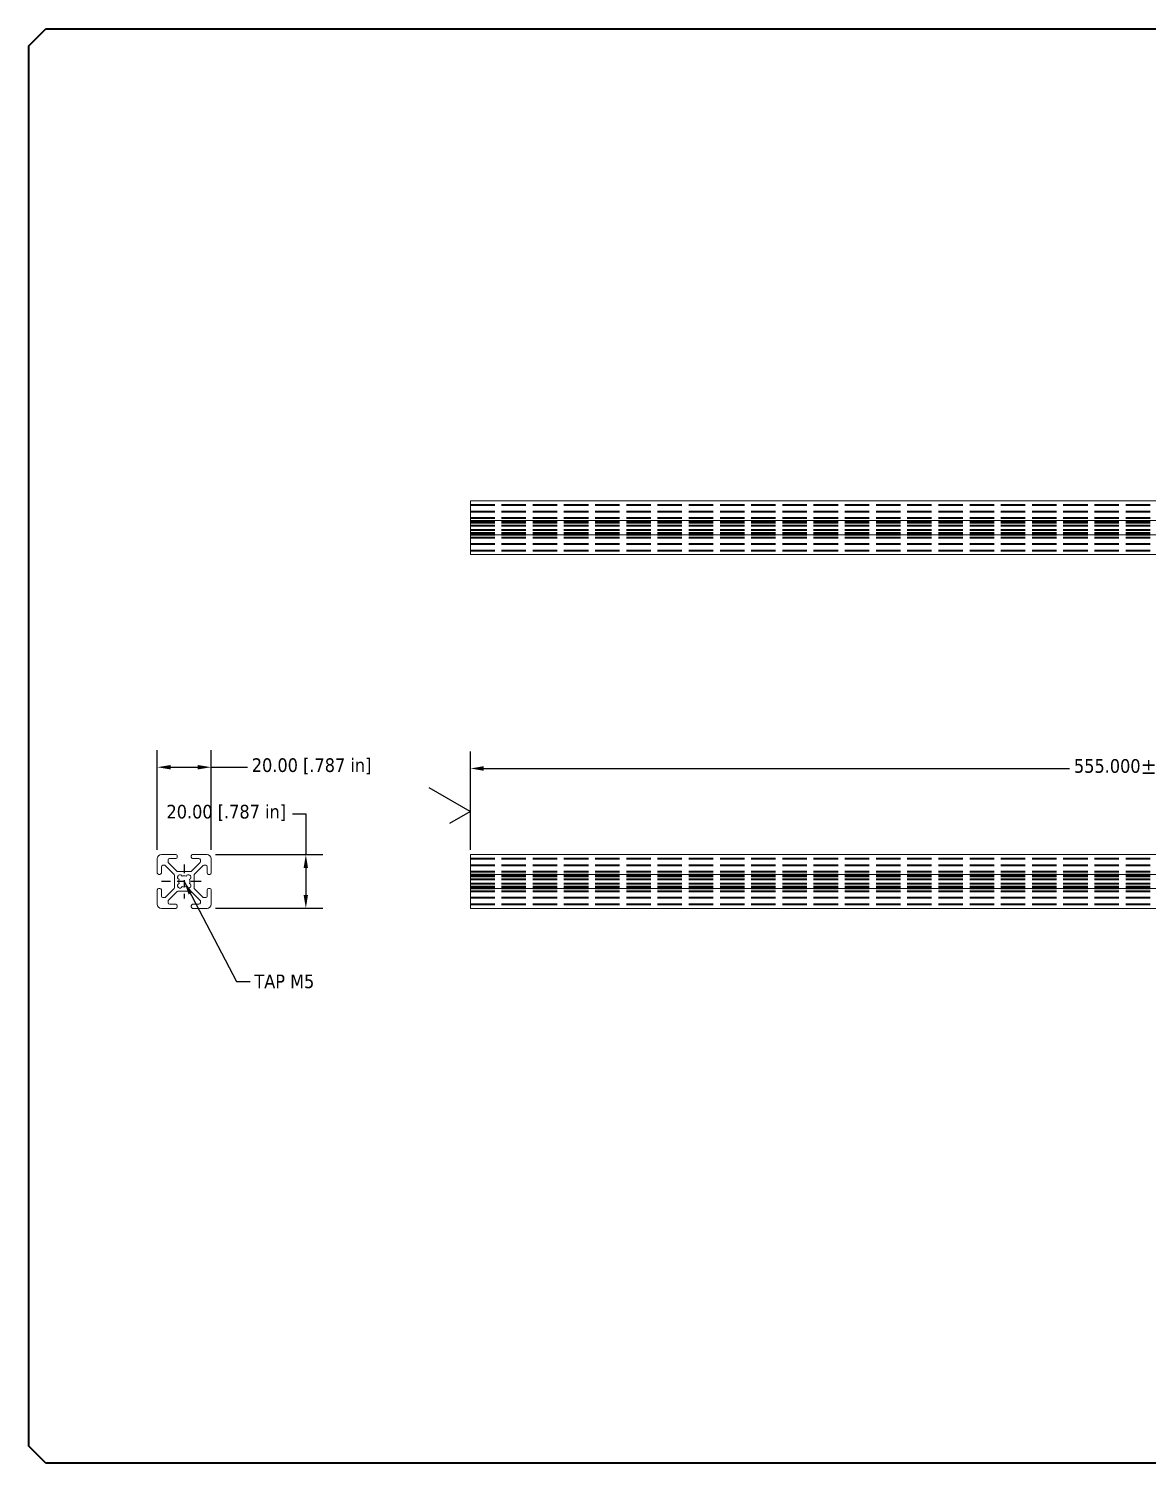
# Model space of a CAD drawing. Header units: inches. Extents: x 1 to 33.8, y 0.5 to 21.5.
# Drawn here: x 1 to 17.38, y 0.5 to 21.5 of the extents above; entities that cross this region are included whole.
import ezdxf

# ---------------------------------------------------------------- set-up
doc = ezdxf.new("R2010")
doc.units = ezdxf.units.IN
doc.header["$LTSCALE"] = 2
doc.header["$MEASUREMENT"] = 0
doc.linetypes.add('CHAIN', pattern=[0.7087, 0.4724, -0.0591, 0.1181, -0.0591])
doc.linetypes.add('DASHED', pattern=[0.2067, 0.1654, -0.0413])
doc.layers.get('0').update_dxf_attribs({"lineweight": 25})
for name, color, linetype, lineweight in [('Border (ANSI)', 7, 'Continuous', 50), ('Center Mark (ANSI)', 7, 'Continuous', 25), ('Dimension (ANSI)', 7, 'Continuous', 25), ('Symbol (ANSI)', 7, 'Continuous', 25), ('TITLE', 7, 'Continuous', 35), ('Visible (ANSI)', 7, 'Continuous', 18)]:
    doc.layers.add(name, color=color, linetype=linetype, lineweight=lineweight)
doc.layers.add('Hidden (ANSI)', color=9, linetype='DASHED', lineweight=35, true_color=0x808080)
doc.styles.add('Note Text (ANSI)', font='tahoma.ttf')
doc.dimstyles.new('Default (ANSI)$7', dxfattribs={"dimscale": 2, "dimtxt": 0.1, "dimasz": 0.098425, "dimexe": 0.125, "dimexo": 0.0625, "dimgap": 0.031496, "dimtad": 0, "dimtih": 1, "dimtoh": 1, "dimdec": 3, "dimrnd": 1e-08, "dimzin": 4, "dimdsep": 46, "dimtxsty": 'Note Text (ANSI)', "dimblk": 'CLOSED', "dimcen": 0.09, "dimdle": 0.393701, "dimclrd": 256, "dimclre": 256, "dimclrt": 256, "dimadec": 0, "dimazin": 1, "dimtfac": 1.2, "dimtofl": 0, "dimtmove": 0, "dimatfit": 3, "dimfxl": 0, "dimtolj": 1, "dimtzin": 4, "dimlwd": -1, "dimlwe": -1, "dimarcsym": 0})
doc.dimstyles.new('Default - mm [in] (ANSI)', dxfattribs={"dimscale": 2, "dimtxt": 0.1, "dimasz": 0.098425, "dimexe": 0.125, "dimexo": 0.063, "dimgap": 0.031496, "dimtad": 0, "dimtoh": 1, "dimlfac": 25.4, "dimrnd": 1e-08, "dimzin": 4, "dimdsep": 46, "dimtxsty": 'Note Text (ANSI)', "dimcen": 0.09, "dimdle": 0.393701, "dimclrd": 256, "dimclre": 256, "dimclrt": 256, "dimadec": 1, "dimazin": 1, "dimtfac": 1.2, "dimtofl": 0, "dimtmove": 0, "dimatfit": 3, "dimfxl": 0, "dimtolj": 1, "dimtzin": 4, "dimlwd": -1, "dimlwe": -1, "dimarcsym": 0})

# ---------------------------------------------------------------- blocks, each defined once
blk = doc.blocks.new('Borders B-Size')
at = {"layer": 'Border (ANSI)', "lineweight": 25}
blk.add_line((16.875, 10.625), (16.75, 10.75), dxfattribs=at)
at = {"layer": 'TITLE'}
for p, q in [((0.5, 10.625), (0.625, 10.75)), ((0.625, 10.75), (16.75, 10.75)), ((0.5, 0.375), (0.5, 10.625)), ((16.875, 10.625), (16.875, 0.375)), ((0.625, 0.25), (0.5, 0.375)), ((16.875, 0.375), (16.75, 0.25)), ((16.75, 0.25), (0.625, 0.25))]:
    blk.add_line(p, q, dxfattribs=at)
blk = doc.blocks.new('*D15')
at = {"layer": 'Defpoints', "color": 0, "transparency": 16777216}
for p in [(29.316, 10.671), (7.466, 9.352), (29.316, 9.411)]:
    blk.add_point(p, dxfattribs=at)
at = {"layer": 'Dimension (ANSI)', "transparency": 16777216}
for p, q in [((7.466, 9.478), (7.466, 10.921)), ((29.316, 9.537), (29.316, 10.921)), ((7.662, 10.671), (16.238, 10.671)), ((29.119, 10.671), (20.544, 10.671))]:
    blk.add_line(p, q, dxfattribs=at)
for points in [[(7.662, 10.704), (7.662, 10.638), (7.466, 10.671)], [(29.119, 10.704), (29.119, 10.638), (29.316, 10.671)]]:
    blk.add_solid(points, dxfattribs=at)
at = {"layer": 'Dimension (ANSI)', "transparency": 16777216, "insert": (16.301, 10.828), "char_height": 0.2, "attachment_point": 1, "style": 'Note Text (ANSI)'}
blk.add_mtext('\\A1;555.000{\\H0.24;±.200} {\\o\\l\\H0.24;[}21.850 in{\\H0.24;±.0 in}{\\o\\l\\H0.24;]}', dxfattribs=at)
blk = doc.blocks.new('*D16')
at = {"layer": 'Defpoints', "color": 0, "transparency": 16777216}
for p in [(3.67, 10.689), (2.883, 9.352), (3.67, 9.352)]:
    blk.add_point(p, dxfattribs=at)
at = {"layer": 'Dimension (ANSI)', "transparency": 16777216}
for p, q in [((2.883, 9.478), (2.883, 10.939)), ((3.67, 9.478), (3.67, 10.939)), ((3.08, 10.689), (3.473, 10.689)), ((3.67, 10.689), (4.203, 10.689))]:
    blk.add_line(p, q, dxfattribs=at)
for points in [[(3.08, 10.722), (3.08, 10.657), (2.883, 10.689)], [(3.473, 10.722), (3.473, 10.657), (3.67, 10.689)]]:
    blk.add_solid(points, dxfattribs=at)
at = {"layer": 'Dimension (ANSI)', "transparency": 16777216, "insert": (4.266, 10.82), "char_height": 0.2, "attachment_point": 1, "style": 'Note Text (ANSI)'}
blk.add_mtext('\\A1;20.00 [.787 in]', dxfattribs=at)
blk = doc.blocks.new('*D17')
at = {"layer": 'Defpoints', "color": 0, "transparency": 16777216}
for p in [(3.611, 9.411), (3.611, 8.624), (5.057, 8.624)]:
    blk.add_point(p, dxfattribs=at)
at = {"layer": 'Dimension (ANSI)', "transparency": 16777216}
for p, q in [((4.86, 10.008), (5.057, 10.008)), ((5.057, 10.008), (5.057, 9.411)), ((3.737, 9.411), (5.307, 9.411)), ((5.057, 9.214), (5.057, 8.82)), ((3.737, 8.624), (5.307, 8.624))]:
    blk.add_line(p, q, dxfattribs=at)
for points in [[(5.024, 9.214), (5.089, 9.214), (5.057, 9.411)], [(5.024, 8.82), (5.089, 8.82), (5.057, 8.624)]]:
    blk.add_solid(points, dxfattribs=at)
at = {"layer": 'Dimension (ANSI)', "transparency": 16777216, "insert": (3.017, 10.139), "char_height": 0.2, "attachment_point": 1, "style": 'Note Text (ANSI)'}
blk.add_mtext('\\A1;20.00 [.787 in]', dxfattribs=at)
blk = doc.blocks.new('Surface Texture Identifier7')
at = {"layer": 'Symbol (ANSI)'}
for p, q in [((3.732, 5.021), (3.432, 5.194)), ((3.582, 4.934), (3.732, 5.021))]:
    blk.add_line(p, q, dxfattribs=at)
blk = doc.blocks.new('_Closed')
at = {"color": 0, "linetype": 'ByBlock', "lineweight": -2}
for p, q in [((-1, 0.17), (0, 0)), ((-1, 0.17), (-1, -0.17)), ((0, 0), (-1, -0.17)), ((0, 0), (-1, 0))]:
    blk.add_line(p, q, dxfattribs=at)

msp = doc.modelspace()

# ---------------------------------------------------------------- linework, layer by layer
at = {"layer": 'Center Mark (ANSI)', "linetype": 'CHAIN', "ltscale": 0.138781}
msp.add_line((3.276632, 9.267258), (3.276632, 8.767258), dxfattribs=at)
at = {"layer": 'Center Mark (ANSI)', "linetype": 'CHAIN', "ltscale": 0.161697}
msp.add_line((3.526632, 9.017258), (2.944132, 9.017258), dxfattribs=at)
at = {"layer": 'Hidden (ANSI)', "ltscale": 1.07868}
for p, q in [((7.465553, 14.530068), (29.315947, 14.530068)), ((7.465553, 14.431446), (29.315947, 14.431446)), ((7.465553, 14.33932), (29.315947, 14.33932)), ((7.465553, 14.295226), (29.315947, 14.295226)), ((7.465553, 14.277923), (29.315947, 14.277923)), ((7.465553, 14.271609), (29.315947, 14.271609)), ((7.465553, 14.227075), (29.315947, 14.227075)), ((7.465553, 14.16377), (29.315947, 14.16377)), ((7.465553, 14.119236), (29.315947, 14.119236)), ((7.465553, 14.112923), (29.315947, 14.112923)), ((7.465553, 14.095619), (29.315947, 14.095619)), ((7.465553, 14.051525), (29.315947, 14.051525)), ((7.465553, 13.959399), (29.315947, 13.959399)), ((7.465553, 13.860777), (29.315947, 13.860777)), ((7.465553, 9.351903), (29.315947, 9.351903)), ((7.465553, 9.253281), (29.315947, 9.253281)), ((7.465553, 9.161155), (29.315947, 9.161155)), ((7.465553, 9.117061), (29.315947, 9.117061)), ((7.465553, 9.099758), (29.315947, 9.099758)), ((7.465553, 9.093444), (29.315947, 9.093444)), ((7.465553, 9.04891), (29.315947, 9.04891)), ((7.465553, 8.985605), (29.315947, 8.985605)), ((7.465553, 8.941071), (29.315947, 8.941071)), ((7.465553, 8.934758), (29.315947, 8.934758)), ((7.465553, 8.917454), (29.315947, 8.917454)), ((7.465553, 8.87336), (29.315947, 8.87336)), ((7.465553, 8.781234), (29.315947, 8.781234)), ((7.465553, 8.682612), (29.315947, 8.682612))]:
    msp.add_line(p, q, dxfattribs=at)
at = {"layer": 'Visible (ANSI)'}
for p, q in [((7.465553, 14.530068), (7.465553, 14.589124)), ((7.465553, 14.589124), (29.315947, 14.589124)), ((7.465553, 14.530068), (7.465553, 14.318966)), ((7.465553, 14.298966), (7.465553, 14.318966)), ((7.465553, 14.298966), (7.465553, 14.289278)), ((7.465553, 14.298966), (29.315947, 14.298966)), ((7.465553, 14.289278), (7.465553, 14.101568)), ((7.465553, 14.101568), (7.465553, 14.091879)), ((7.465553, 14.071879), (7.465553, 14.091879)), ((7.465553, 14.091879), (29.315947, 14.091879)), ((7.465553, 14.071879), (7.465553, 13.860777)), ((7.465553, 13.801722), (7.465553, 13.860777)), ((7.465553, 13.801722), (29.315947, 13.801722)), ((2.882931, 9.140801), (2.882931, 9.351903)), ((2.941986, 9.410958), (3.153089, 9.410958)), ((2.990566, 9.253281), (2.961986, 9.253281)), ((3.126877, 9.125255), (3.004708, 9.247423)), ((3.040608, 9.331903), (3.040608, 9.303324)), ((3.046466, 9.289182), (3.168635, 9.167013)), ((3.153089, 9.351903), (3.060608, 9.351903)), ((3.173089, 9.390958), (3.173089, 9.371903)), ((3.380175, 9.371903), (3.380175, 9.390958)), ((3.384629, 9.167013), (3.506798, 9.289182)), ((3.400175, 9.410958), (3.611278, 9.410958)), ((3.492656, 9.351903), (3.400175, 9.351903)), ((3.548556, 9.247423), (3.426388, 9.125255)), ((3.512656, 9.303324), (3.512656, 9.331903)), ((3.591278, 9.253281), (3.562698, 9.253281)), ((3.670333, 9.351903), (3.670333, 9.140801)), ((7.465553, 9.351903), (7.465553, 9.410958)), ((7.465553, 9.410958), (29.315947, 9.410958)), ((7.465553, 9.351903), (7.465553, 9.140801)), ((2.921986, 9.120801), (2.902931, 9.120801)), ((2.941986, 9.233281), (2.941986, 9.140801)), ((3.132734, 8.923403), (3.132734, 9.111113)), ((3.182777, 9.161155), (3.370487, 9.161155)), ((3.192974, 9.107986), (3.185903, 9.100915)), ((3.367361, 9.100915), (3.36029, 9.107986)), ((3.42053, 9.111113), (3.42053, 8.923403)), ((3.611278, 9.140801), (3.611278, 9.233281)), ((3.650333, 9.120801), (3.631278, 9.120801)), ((7.465553, 9.120801), (7.465553, 9.140801)), ((7.465553, 9.120801), (7.465553, 9.111113)), ((7.465553, 9.120801), (29.315947, 9.120801)), ((7.465553, 9.111113), (7.465553, 8.923403)), ((2.882931, 8.682612), (2.882931, 8.893714)), ((2.902931, 8.913714), (2.921986, 8.913714)), ((2.941986, 8.893714), (2.941986, 8.801234)), ((3.004708, 8.787092), (3.126877, 8.90926)), ((3.168635, 8.867502), (3.046466, 8.745334)), ((3.370487, 8.87336), (3.182777, 8.87336)), ((3.185903, 8.9336), (3.192974, 8.926529)), ((3.36029, 8.926529), (3.367361, 8.9336)), ((3.506798, 8.745334), (3.384629, 8.867502)), ((3.426388, 8.90926), (3.548556, 8.787092)), ((3.611278, 8.801234), (3.611278, 8.893714)), ((3.631278, 8.913714), (3.650333, 8.913714)), ((3.670333, 8.893714), (3.670333, 8.682612)), ((7.465553, 8.923403), (7.465553, 8.913714)), ((7.465553, 8.893714), (7.465553, 8.913714)), ((7.465553, 8.913714), (29.315947, 8.913714)), ((7.465553, 8.893714), (7.465553, 8.682612)), ((3.153089, 8.623557), (2.941986, 8.623557)), ((2.961986, 8.781234), (2.990566, 8.781234)), ((3.040608, 8.731192), (3.040608, 8.702612)), ((3.060608, 8.682612), (3.153089, 8.682612)), ((3.173089, 8.662612), (3.173089, 8.643557)), ((3.380175, 8.643557), (3.380175, 8.662612)), ((3.400175, 8.682612), (3.492656, 8.682612)), ((3.611278, 8.623557), (3.400175, 8.623557)), ((3.512656, 8.702612), (3.512656, 8.731192)), ((3.562698, 8.781234), (3.591278, 8.781234)), ((7.465553, 8.623557), (7.465553, 8.682612)), ((7.465553, 8.623557), (29.315947, 8.623557))]:
    msp.add_line(p, q, dxfattribs=at)
for centre, radius, start, end in [((2.941986, 9.351903), 0.059055, 90, 180), ((2.961986, 9.233281), 0.02, 90, 180), ((2.990566, 9.233281), 0.02, 45, 90), ((3.060608, 9.331903), 0.02, 90, 180), ((3.060608, 9.303324), 0.02, 180, 225), ((3.153089, 9.390958), 0.02, 0, 90), ((3.153089, 9.371903), 0.02, 270, 0), ((3.400175, 9.390958), 0.02, 90, 180), ((3.400175, 9.371903), 0.02, 180, 270), ((3.492656, 9.331903), 0.02, 0, 90), ((3.492656, 9.303324), 0.02, 315, 0), ((3.562698, 9.233281), 0.02, 90, 135), ((3.591278, 9.233281), 0.02, 0, 90), ((3.611278, 9.351903), 0.059055, 0, 90), ((2.902931, 9.140801), 0.02, 180, 270), ((2.921986, 9.140801), 0.02, 270, 0), ((3.112734, 9.111113), 0.02, 0, 45), ((3.182777, 9.181155), 0.02, 225, 270), ((3.207813, 9.079006), 0.030984, 135, 256.2453695), ((3.214884, 9.086077), 0.030984, 13.7546305, 135), ((3.276632, 9.017258), 0.0825, 157.4389145, 202.5610855), ((3.276632, 9.017258), 0.0825, 67.4389145, 112.5610855), ((3.33838, 9.086077), 0.030984, 45, 166.2453695), ((3.345451, 9.079006), 0.030984, 283.7546305, 45), ((3.276632, 9.017258), 0.0825, 337.4389145, 22.5610855), ((3.370487, 9.181155), 0.02, 270, 315), ((3.44053, 9.111113), 0.02, 135, 180), ((3.631278, 9.140801), 0.02, 180, 270), ((3.650333, 9.140801), 0.02, 270, 0), ((2.902931, 8.893714), 0.02, 90, 180), ((2.921986, 8.893714), 0.02, 0, 90), ((3.112734, 8.923403), 0.02, 315, 0), ((3.182777, 8.85336), 0.02, 90, 135), ((3.207813, 8.955509), 0.030984, 103.7546305, 225), ((3.214884, 8.948438), 0.030984, 225, 346.2453695), ((3.276632, 9.017258), 0.0825, 247.4389145, 292.5610855), ((3.33838, 8.948438), 0.030984, 193.7546305, 315), ((3.345451, 8.955509), 0.030984, 315, 76.2453695), ((3.370487, 8.85336), 0.02, 45, 90), ((3.44053, 8.923403), 0.02, 180, 225), ((3.631278, 8.893714), 0.02, 90, 180), ((3.650333, 8.893714), 0.02, 0, 90), ((2.941986, 8.682612), 0.059055, 180, 270), ((2.961986, 8.801234), 0.02, 180, 270), ((2.990566, 8.801234), 0.02, 270, 315), ((3.060608, 8.731192), 0.02, 135, 180), ((3.060608, 8.702612), 0.02, 180, 270), ((3.153089, 8.662612), 0.02, 0, 90), ((3.153089, 8.643557), 0.02, 270, 0), ((3.400175, 8.662612), 0.02, 90, 180), ((3.400175, 8.643557), 0.02, 180, 270), ((3.492656, 8.702612), 0.02, 270, 0), ((3.492656, 8.731192), 0.02, 0, 45), ((3.562698, 8.801234), 0.02, 225, 270), ((3.591278, 8.801234), 0.02, 270, 0), ((3.611278, 8.682612), 0.059055, 270, 0)]:
    msp.add_arc(centre, radius, start, end, dxfattribs=at)

# ---------------------------------------------------------------- block references
at = {"xscale": 2, "yscale": 2, "zscale": 2}
msp.add_blockref('Borders B-Size', (0, 0), dxfattribs=at)
at = {"layer": 'Symbol (ANSI)', "xscale": 2, "yscale": 2, "zscale": 2}
msp.add_blockref('Surface Texture Identifier7', (0, 0), dxfattribs=at)

# ---------------------------------------------------------------- texts
at = {"layer": 'Symbol (ANSI)', "insert": (4.304022, 7.655045), "char_height": 0.20000001, "width": 0.92528364, "attachment_point": 1, "style": 'Note Text (ANSI)'}
msp.add_mtext('\\fTahoma|b0|i0;TAP M5', dxfattribs=at)

# ---------------------------------------------------------------- dimensions: what is measured, and where the dimension line sits
at = {"layer": 'Dimension (ANSI)'}
for base, p1, p2, angle, override, picture, middle in [((3.670333, 10.689464), (2.882931, 9.351903), (3.670333, 9.351903), 180, {"dimgap": 0.031496, "dimtoh": 0, "dimdec": 2, "dimlfac": 25.4, "dimtol": 0, "dimlim": 0, "dimtp": 0, "dimtm": 0, "dimtdec": 2, "dimatfit": 2}, '*D16', (5.155473, 10.689464)), ((29.315947, 10.670801), (7.465553, 9.351903), (29.315947, 9.410958), 180, {"dimgap": 0.031496, "dimtoh": 0, "dimdec": 3, "dimlfac": 25.4, "dimtol": 1, "dimlim": 0, "dimtp": 0.2, "dimtm": 0.2, "dimtdec": 3, "dimatfit": 1}, '*D15', (18.39075, 10.670801)), ((5.05653, 8.623557), (3.611278, 9.410958), (3.611278, 8.623557), 90, {"dimgap": 0.031496, "dimtih": 1, "dimtoh": 1, "dimdec": 2, "dimlfac": 25.4, "dimtol": 0, "dimlim": 0, "dimtp": 0, "dimtm": 0, "dimtdec": 2, "dimtmove": 1, "dimatfit": 2}, '*D17', (5.039237, 10.008069))]:
    dim = msp.add_linear_dim(base=base, p1=p1, p2=p2, angle=angle, dimstyle='Default - mm [in] (ANSI)', override=override, dxfattribs=at)
    dim.commit()
    dim.dimension.update_dxf_attribs({"geometry": picture, "text_midpoint": middle, "dimtype": 160})

# ---------------------------------------------------------------- leaders
at = {"layer": 'Symbol (ANSI)', "annotation_type": 0, "has_hookline": 1, "hookline_direction": 0, "text_width": 0.910947}
msp.add_leader([(3.276632, 9.017258), (4.04418, 7.555045), (4.24103, 7.555045)], dimstyle='Default (ANSI)$7', override={"dimtad": 0}, dxfattribs=at)

doc.saveas('drawing.dxf')
